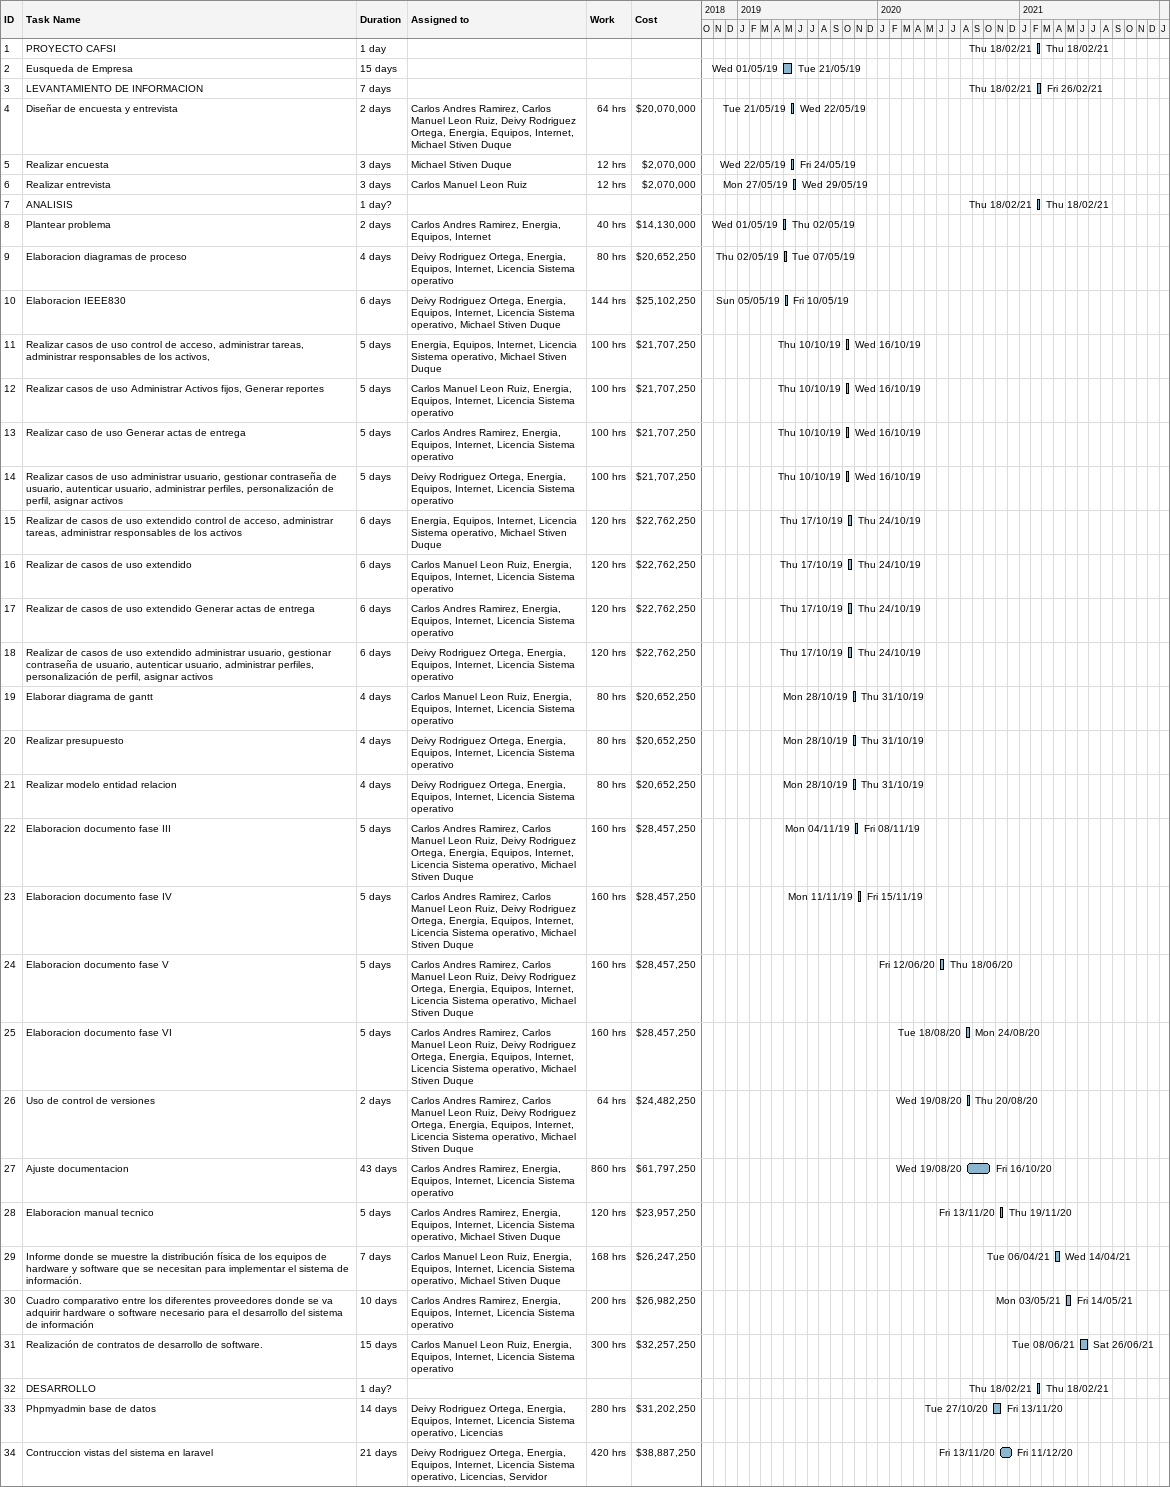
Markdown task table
| ID | Task | Duration | Start | Finish | Resources | Work (h) | Cost ($) |
|---|---|---|---|---|---|---|---|
| 1 | PROYECTO CAFSI | 1d | 2021-02-18 | 2021-02-18 |  |  |  |
| 2 | Eusqueda de Empresa | 15d | 2019-05-01 | 2019-05-21 |  |  |  |
| 3 | LEVANTAMIENTO DE INFORMACION | 7d | 2021-02-18 | 2021-02-26 |  |  |  |
| 4 | Diseñar de encuesta y entrevista | 2d | 2019-05-21 | 2019-05-22 | Carlos Andres Ramirez, Carlos Manuel Leon Ruiz, Deivy Rodriguez Ortega, Energia, Equipos, Internet, Michael Stiven Duque | 64 | 20070000 |
| 5 | Realizar encuesta | 3d | 2019-05-22 | 2019-05-24 | Michael Stiven Duque | 12 | 2070000 |
| 6 | Realizar entrevista | 3d | 2019-05-27 | 2019-05-29 | Carlos Manuel Leon Ruiz | 12 | 2070000 |
| 7 | ANALISIS | 1d? | 2021-02-18 | 2021-02-18 |  |  |  |
| 8 | Plantear problema | 2d | 2019-05-01 | 2019-05-02 | Carlos Andres Ramirez, Energia, Equipos, Internet | 40 | 14130000 |
| 9 | Elaboracion diagramas de proceso | 4d | 2019-05-02 | 2019-05-07 | Deivy Rodriguez Ortega, Energia, Equipos, Internet, Licencia Sistema operativo | 80 | 20652250 |
| 10 | Elaboracion IEEE830 | 6d | 2019-05-05 | 2019-05-10 | Deivy Rodriguez Ortega, Energia, Equipos, Internet, Licencia Sistema operativo, Michael Stiven Duque | 144 | 25102250 |
| 11 | Realizar casos de uso control de acceso, administrar tareas, administrar responsables de los activos, | 5d | 2019-10-10 | 2019-10-16 | Energia, Equipos, Internet, Licencia Sistema operativo, Michael Stiven Duque | 100 | 21707250 |
| 12 | Realizar casos de uso Administrar Activos fijos, Generar reportes | 5d | 2019-10-10 | 2019-10-16 | Carlos Manuel Leon Ruiz, Energia, Equipos, Internet, Licencia Sistema operativo | 100 | 21707250 |
| 13 | Realizar caso de uso Generar actas de entrega | 5d | 2019-10-10 | 2019-10-16 | Carlos Andres Ramirez, Energia, Equipos, Internet, Licencia Sistema operativo | 100 | 21707250 |
| 14 | Realizar casos de uso administrar usuario, gestionar contraseña de usuario, autenticar usuario, administrar perfiles, personalización de perfil, asignar activos | 5d | 2019-10-10 | 2019-10-16 | Deivy Rodriguez Ortega, Energia, Equipos, Internet, Licencia Sistema operativo | 100 | 21707250 |
| 15 | Realizar de casos de uso extendido control de acceso, administrar tareas, administrar responsables de los activos | 6d | 2019-10-17 | 2019-10-24 | Energia, Equipos, Internet, Licencia Sistema operativo, Michael Stiven Duque | 120 | 22762250 |
| 16 | Realizar de casos de uso extendido | 6d | 2019-10-17 | 2019-10-24 | Carlos Manuel Leon Ruiz, Energia, Equipos, Internet, Licencia Sistema operativo | 120 | 22762250 |
| 17 | Realizar de casos de uso extendido Generar actas de entrega | 6d | 2019-10-17 | 2019-10-24 | Carlos Andres Ramirez, Energia, Equipos, Internet, Licencia Sistema operativo | 120 | 22762250 |
| 18 | Realizar de casos de uso extendido administrar usuario, gestionar contraseña de usuario, autenticar usuario, administrar perfiles, personalización de perfil, asignar activos | 6d | 2019-10-17 | 2019-10-24 | Deivy Rodriguez Ortega, Energia, Equipos, Internet, Licencia Sistema operativo | 120 | 22762250 |
| 19 | Elaborar diagrama de gantt | 4d | 2019-10-28 | 2019-10-31 | Carlos Manuel Leon Ruiz, Energia, Equipos, Internet, Licencia Sistema operativo | 80 | 20652250 |
| 20 | Realizar presupuesto | 4d | 2019-10-28 | 2019-10-31 | Deivy Rodriguez Ortega, Energia, Equipos, Internet, Licencia Sistema operativo | 80 | 20652250 |
| 21 | Realizar modelo entidad relacion | 4d | 2019-10-28 | 2019-10-31 | Deivy Rodriguez Ortega, Energia, Equipos, Internet, Licencia Sistema operativo | 80 | 20652250 |
| 22 | Elaboracion documento fase III | 5d | 2019-11-04 | 2019-11-08 | Carlos Andres Ramirez, Carlos Manuel Leon Ruiz, Deivy Rodriguez Ortega, Energia, Equipos, Internet, Licencia Sistema operativo, Michael Stiven Duque | 160 | 28457250 |
| 23 | Elaboracion documento fase IV | 5d | 2019-11-11 | 2019-11-15 | Carlos Andres Ramirez, Carlos Manuel Leon Ruiz, Deivy Rodriguez Ortega, Energia, Equipos, Internet, Licencia Sistema operativo, Michael Stiven Duque | 160 | 28457250 |
| 24 | Elaboracion documento fase V | 5d | 2020-06-12 | 2020-06-18 | Carlos Andres Ramirez, Carlos Manuel Leon Ruiz, Deivy Rodriguez Ortega, Energia, Equipos, Internet, Licencia Sistema operativo, Michael Stiven Duque | 160 | 28457250 |
| 25 | Elaboracion documento fase VI | 5d | 2020-08-18 | 2020-08-24 | Carlos Andres Ramirez, Carlos Manuel Leon Ruiz, Deivy Rodriguez Ortega, Energia, Equipos, Internet, Licencia Sistema operativo, Michael Stiven Duque | 160 | 28457250 |
| 26 | Uso de control de versiones | 2d | 2020-08-19 | 2020-08-20 | Carlos Andres Ramirez, Carlos Manuel Leon Ruiz, Deivy Rodriguez Ortega, Energia, Equipos, Internet, Licencia Sistema operativo, Michael Stiven Duque | 64 | 24482250 |
| 27 | Ajuste documentacion | 43d | 2020-08-19 | 2020-10-16 | Carlos Andres Ramirez, Energia, Equipos, Internet, Licencia Sistema operativo | 860 | 61797250 |
| 28 | Elaboracion manual tecnico | 5d | 2020-11-13 | 2020-11-19 | Carlos Andres Ramirez, Energia, Equipos, Internet, Licencia Sistema operativo, Michael Stiven Duque | 120 | 23957250 |
| 29 | Informe donde se muestre la distribución física de los equipos de hardware y software que se necesitan para implementar el sistema de información. | 7d | 2021-04-06 | 2021-04-14 | Carlos Manuel Leon Ruiz, Energia, Equipos, Internet, Licencia Sistema operativo, Michael Stiven Duque | 168 | 26247250 |
| 30 | Cuadro comparativo entre los diferentes proveedores donde se va adquirir hardware o software necesario para el desarrollo del sistema de información | 10d | 2021-05-03 | 2021-05-14 | Carlos Andres Ramirez, Energia, Equipos, Internet, Licencia Sistema operativo | 200 | 26982250 |
| 31 | Realización de contratos de desarrollo de software. | 15d | 2021-06-08 | 2021-06-26 | Carlos Manuel Leon Ruiz, Energia, Equipos, Internet, Licencia Sistema operativo | 300 | 32257250 |
| 32 | DESARROLLO | 1d? | 2021-02-18 | 2021-02-18 |  |  |  |
| 33 | Phpmyadmin base de datos | 14d | 2020-10-27 | 2020-11-13 | Deivy Rodriguez Ortega, Energia, Equipos, Internet, Licencia Sistema operativo, Licencias | 280 | 31202250 |
| 34 | Contruccion vistas del sistema en laravel | 21d | 2020-11-13 | 2020-12-11 | Deivy Rodriguez Ortega, Energia, Equipos, Internet, Licencia Sistema operativo, Licencias, Servidor | 420 | 38887250 |
